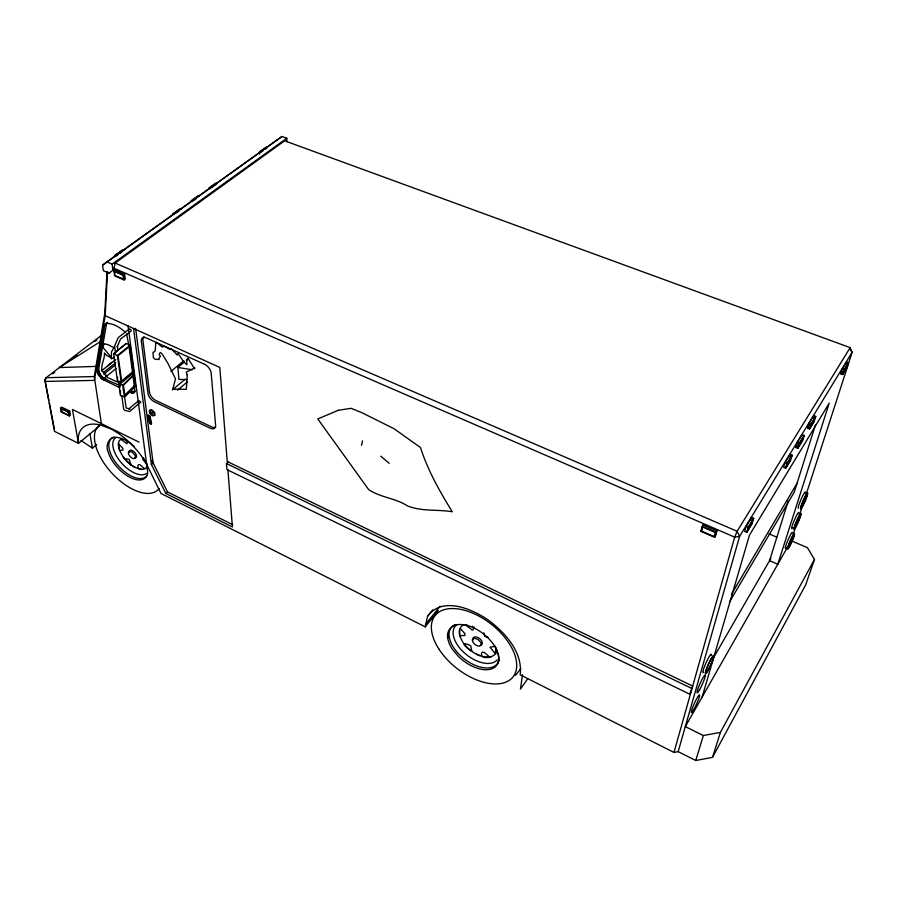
<?xml version="1.0" encoding="UTF-8"?>
<svg xmlns="http://www.w3.org/2000/svg" width="897" height="897" viewBox="0 0 897 897"><rect width="100%" height="100%" fill="white"/><g stroke="black" fill="none" stroke-linecap="round" stroke-linejoin="round"><path stroke-width="1.35" d="M127.419 440.696L126.903 443.768L121.521 439.743L122.026 438.936M101.552 335.287L46.106 377.704L44.872 379.79L54.482 431.334L78.488 443.376L99.545 425.963M117.529 381.147L113.538 353.822L126.298 343.484L130.121 345.166L133.788 372.423L121.308 382.862L117.529 381.147L117.608 377.245M850.064 349.46L850.165 347.632L284.629 140.795L115.13 263.068L113.784 269.582L108.963 273.125L103.357 270.681L102.561 265.187L106.934 261.89L281.983 136.49L286.816 138.25L286.928 141.67M101.641 425.447L94.275 376.549L104.792 313.109L107.001 271.78M107.55 271.567L105.173 315.666L94.387 380.384L44.85 381.438L46.106 377.704L94.275 376.549M139.057 442.131L72.433 409.447L78.488 443.376L78.23 437.523A49.301 24.802 47.5 0 1 100.363 424.976L110.073 428.575A49.301 24.802 47.5 0 1 146.211 463.413L160.989 493.451L425.245 626.857L427.544 616.329L432.769 609.814M522.514 674.667L520.439 689.12L527.582 678.894M119.918 387.762L102.123 379.139L98.356 374.957L97.179 371.829L104.669 325.499L107.36 322.303L105.039 324.322M120.276 385.979C113.257 381.561 99.332 379.936 98.67 369.261L106.62 323.122M483.618 634C489.84 639.045 495.323 645.392 497.88 653.094A29.758 16.785 38.1 0 1 488.024 669.655A29.758 16.785 38.1 0 1 458.759 656.817L452.469 649.372A29.758 16.785 38.1 0 1 447.715 637.958C446.336 631.466 451.213 624.962 457.885 624.637A29.758 16.785 38.1 0 1 470.331 626.465A29.758 16.785 38.1 0 1 483.618 634M361.513 445.361L362.489 440.842M700.849 531.327L703.024 524.868L716.86 530.867L715.492 535.98L714.64 537.337L700.849 531.327L703.024 524.868M496.86 650.067C497.835 657.994 477.372 661.067 482.104 652.175L484.223 652.354L489.616 656.996M714.64 537.337L716.86 530.867M228.163 461.944L226.448 463.558L226.93 469.591L689.737 694.188L692.686 686.07L227.244 461.495L219.799 367.411L105.173 315.666L104.792 313.109M427.544 616.329C442.288 595.989 471.811 608.783 488.417 620.119C505.303 632.934 522.895 651.984 520.204 674.802L673.972 752.426L734.688 537.157L737.11 531.271L850.165 347.632L852.15 352.274L806.605 493.058M673.972 752.426L678.166 751.641L739.599 536.384L852.15 352.274L850.76 350.402M753.256 519.285L748.367 527.313L747.179 531.394L752.067 523.366L753.682 518.331L751.596 517.446L746.147 526.348L744.678 531.461L746.764 532.358L752.191 523.433M746.764 532.358L748.244 527.257L753.682 518.331M750.856 519.991L751.596 517.446M702.149 697.025L749.477 535.105L829.22 403.134L777.789 564.247L769.559 560.659L788.284 500.75M785.234 462.392L783.698 467.46L785.705 468.279L790.605 460.217L792.152 455.149L790.145 454.342L785.234 462.392L787.241 463.211L792.152 455.149M678.166 751.641L695.758 760.51L703.326 735.529L720.414 732.378L814.476 559.403L807.412 547.663L791.176 540.734M785.705 468.279L787.241 463.211M789.382 456.876L790.145 454.342M795.852 447.525L797.399 442.468L802.165 434.675L804.138 435.449L802.58 440.505L797.837 448.309L795.852 447.525L797.209 445.293M797.837 448.309L799.395 443.253L804.138 435.449M799.474 443.365L798.229 447.412L802.501 440.393L803.746 436.346L799.474 443.365L797.399 442.468M807.625 428.217L809.195 423.171L813.803 415.636L815.754 416.387L814.173 421.422L809.576 428.979L807.625 428.217L809.599 424.976M809.576 428.979L811.146 423.945L815.754 416.387M813.018 418.148L813.803 415.636M815.496 424.718L794.305 492.027L729.766 601.573M695.758 760.51L712.51 757.36L720.414 732.378M840.781 373.836L842.373 368.858L846.577 361.984L848.45 362.68L846.846 367.658L842.664 374.542L840.781 373.836L842.171 371.549M473.975 627.216L473.145 629.761L472.293 630.109L465.599 624.951L466.821 624.671M842.664 374.542L844.268 369.564L848.45 362.68M845.77 364.474L846.577 361.984M793.284 534.231L795.863 526.259M800.158 512.983L803.589 502.354M814.476 559.403L805.73 584.754L712.51 757.36M142.847 458.199L143.083 459.926L147.388 464.534M787.028 548.022L685.308 726.604L703.326 735.529M712.891 658.813L770.927 558.293M689.737 694.188L691.015 691.991M114.244 347.139L111.441 351.938L111.295 358.935L114.334 357.23M731.604 593.993L797.063 483.281M790.515 460.105L786.097 467.371L787.331 463.312L791.748 456.057M809.969 428.104L814.106 421.298M846.79 367.512L843.034 373.701L844.312 369.71L848.08 363.52M811.224 424.068L815.362 417.273M425.391 624.592L440.124 606.159M425.245 626.857L438.229 610.599M515.472 675.329L520.821 668.646M150.135 423.619L151.503 423.586L150.135 423.619L149.07 421.142L147.983 414.986L149.474 415.703L151.055 424.068M120.658 439.182L122.216 438.353L119.48 440.461A19.229 9.889 47.6 0 0 118.583 446.459C121.218 457.47 130.67 468.111 142.309 469.322M147.03 467.012C144.742 470.286 135.615 471.06 138.317 464.713L139.786 464.657L144.182 468.301L143.666 469.075M135.055 385.968L134.348 385.699L124.201 395.678L124.907 395.947L135.055 385.968L133.619 375.372L132.913 375.114L134.886 391.014L133.754 392.808L129.964 392.527L131.478 391.294L135.256 391.563L133.754 392.808M121.723 395.543L123.719 409.279L124.593 410.277L129.583 411.555L140.795 402.069L138.811 400.567L128.753 408.931L130.02 409.01L126.219 408.023L122.799 385.172L134.023 374.24L132.038 373.5M133.619 375.372L123.394 385.34L124.907 395.947M120.669 381.853L118.796 383.669L120.523 395.577L124.504 397.079L135.626 386.125L134.023 374.24M133.563 328.481L151.402 464.489L165.844 493.44L167.526 491.904L232.828 524.756M107.573 366.043L111.744 362.343M151.402 464.489L153.118 462.964L135.638 328.392M177.651 390.105L187.238 381.976M172.381 389.982L185.118 379.207M81.033 440.562L92.402 448.108L96.674 444.531M121.106 381.438L132.487 371.93L128.966 345.995L129.65 346.298L133.148 372.233L121.779 381.741L118.045 355.739L129.65 346.298M170.901 371.448L183.829 360.695M186.912 379.566L178.94 379.431L177.875 367.456L184.277 362.119M186.419 360.347L188.561 358.565M131.411 393.032L132.913 391.798M132.7 393.133L134.202 391.888M121.308 382.862L117.384 355.526L130.121 345.166M126.298 343.484L113.538 353.822L117.384 355.526M69.316 415.95L70.415 415.064L69.697 411.073L61.635 407.103L60.525 407.989L61.265 411.981L69.316 415.95L68.598 411.958L60.525 407.989M68.598 411.958L69.697 411.073M103.592 380.014L105.117 378.792M100.699 377.951L102.224 376.74M102.123 379.139L103.648 377.929M61.265 411.981L62.375 411.095M105.341 377.132L116.307 368.398M104.175 374.677L103.794 372.177L115.691 362.747M99.421 376.527L100.946 375.316M105.936 376.673L105.364 372.917L115.085 365.202M97.594 373.354L99.119 372.154M101.428 370.887L115.657 359.607M98.356 374.957L99.881 373.746M97.134 370.472L98.67 369.261M97.179 371.829L98.704 370.618M52.598 373.881L54.795 372.188M71.435 359.45L76.985 355.201M94.746 341.6L96.966 339.896M104.669 325.499L106.25 324.299M281.983 136.49L102.561 265.187M124.066 279.954L125.288 279.045L124.627 274.045L115.164 269.941L113.93 270.838L114.625 275.839L124.066 279.954L123.394 274.942L113.93 270.838M101.933 370.405L102.527 369.979M123.394 274.942L124.627 274.045M113.784 269.582L112.966 270.176L112.125 264.133L106.934 261.89M108.963 273.125L109.782 272.531M112.125 264.133L286.816 138.25M215.785 183.078L208.777 188.09L210.133 188.617M259.682 154.116L259.569 151.739L266.05 147.108L267.362 147.59L265.198 149.137M115.982 255.062L121.151 251.362M173.031 214.204L178.57 210.246M192.418 200.323L197.811 196.454M211.266 186.823L215.471 183.818M259.917 151.985L262.832 149.9M117.888 254.748L115.87 256.194L114.48 255.589L122.519 249.837L123.909 250.431M119.895 253.313L122.9 251.149M176.081 213.026L179.254 210.75M196.409 198.461L192.294 201.41L190.938 200.861L198.136 195.714L199.482 196.252M211.131 187.899L216.132 184.322M263.045 150.685L260.881 152.232L259.569 151.739M100.699 341.432L59.37 367.557L96.551 366.391M473.19 638.586L474.165 638.26M105.768 323.503C112.719 322.763 120.478 327.618 125.513 332.473M491.399 656.593C480.086 658.891 469.153 650.975 462.83 642.207M152.042 413.898L152.737 413.842L151.828 412.25L151.245 413.136M152.737 415.356L154.99 415.176L154.654 412.497L152.064 409.996L149.81 410.176L150.158 412.867M149.351 416.186L150.046 416.13L151.503 423.586M495.447 646.288L489.997 647.219L495.099 653.442L496.22 647.847M474.356 638.26L477.866 639.348L480.803 642.476A5.169 2.938 38.1 0 1 476.475 645.436A5.169 2.938 38.1 0 1 473.089 638.63M177.875 367.456L192.115 369.721M488.159 637.487L484.672 636.287L483.797 632.845M102.83 343.473L107.696 344.549L114.424 347.924M842.373 368.858L844.268 369.564M122.799 385.172L118.796 383.669L119.009 381.079L119.806 386.517M809.195 423.171L811.146 423.945M181.362 209.248L180.005 208.698L172.605 213.979L173.973 214.54M769.021 533.827L776.735 537.135M746.147 526.348L748.244 527.257M115.13 263.068L737.11 531.271L739.599 536.384L734.688 537.157L113.571 268.068M702.16 526.214L716.008 532.224M476.542 654.182L479.794 655.617M132.487 371.93L133.148 372.233M119.806 383.086L107.573 377.536L102.045 370.831C100.576 364.731 105.039 359.125 104.411 353.059L106.586 355.369L111.946 358.251L103.884 348.585L102.594 345.637L103.906 344.538L102.998 343.618M103.794 372.177L105.364 372.917M226.448 463.558L691.408 688.279M165.844 493.44L232.424 526.999L227.905 469.86M132.655 466.003L135.223 467.483M104.254 377.996L106.62 379.397M389.208 463.312L380.709 456.181M123.326 457.022L125.378 459.6M462.269 641.243L459.993 636.5A21.853 12.423 38 0 1 464.478 624.525M151.896 460.531L167.526 491.904M126.612 334.133L128.921 345.726M44.872 379.79L48.819 400.253M49.346 402.988L54.336 428.901M89.98 433.868L92.402 448.108M115.567 352.958L114.581 346.085L118.169 337.664L129.224 329.087L130.401 329.233L131.31 330.645L130.693 331.363L120.501 339.055L117.171 346.847L117.384 346.22L117.978 350.346M123.259 389.051L123.64 391.697M128.069 325.992L146.66 464.354M447.603 634.538L447.726 637.958M120.4 390.599L120.523 395.577M703.607 672.189A10.035 1.211 -65.7 0 1 706.152 662.591A10.035 1.211 -65.7 0 1 711.299 655.393M134.281 446.583A26.181 13.365 47.5 0 0 117.821 437.523C109.12 435.292 104.859 445.517 108.279 452.335A26.181 13.365 47.5 0 0 130.211 477.484A26.181 13.365 47.5 0 0 147.691 472.013L146.805 465.487A26.181 13.365 47.5 0 0 143.554 458.075M159.105 488.484A43.628 22.279 47.5 0 1 112.775 474.076A43.628 22.279 47.5 0 1 99.197 425.335M147.063 475.533A25.766 13.163 47.5 0 1 118.101 465.465A25.766 13.163 47.5 0 1 113.773 437.153M146.503 473.481A23.681 12.154 47.5 0 1 121.342 462.785A23.681 12.154 47.5 0 1 115.522 437.736M129.224 452.245A4.788 2.456 47.6 0 1 131.971 450.417A4.788 2.456 47.6 0 1 136.344 455.048A4.788 2.456 47.6 0 1 134.595 457.918M497.891 653.094A29.758 16.785 38.1 0 1 497.88 663.275M499.158 659.665A29.287 16.55 38.1 0 1 463.884 658.622A29.287 16.55 38.1 0 1 454.925 624.738M473.571 628.124A21.629 12.513 37.9 0 1 472.427 626.218M497.241 659.822A26.91 15.26 38.1 0 1 464.926 653.375A26.91 15.26 38.1 0 1 456.943 624.615M473.145 639.998A5.438 3.095 37.9 0 1 475.87 636.915A5.438 3.095 37.9 0 1 481.767 641.097A5.438 3.095 37.9 0 1 480.377 645.145M792.589 527.66A8.746 0.919 -66.4 0 1 792.387 525.182A8.746 0.919 -66.4 0 1 796.928 514.878A8.746 0.919 -66.4 0 1 798.666 513.835M786.243 547.405A8.622 0.897 -66.3 0 1 787.6 540.958A8.622 0.897 -66.3 0 1 792.387 532.885M798.588 507.994A8.88 0.953 -66.5 0 1 801.57 498.227A8.88 0.953 -66.5 0 1 805.282 493.305M144.103 336.633A7.748 4.317 49.9 0 0 142.903 340.075L149.485 392.247A7.468 4.059 48.6 0 0 155.91 400.522L211.569 426.86A7.58 4.238 47.3 0 0 215.661 427.23M187.26 375.17L186.352 389.343L172.751 389.208L175.52 378.893L168.176 363.823L162.693 354.775L160.742 352.644L159.879 352.891L159.139 354.45L160.406 356.277L158.825 358.553L159.128 359.551L155.08 359.237L153.409 357.836L152.983 352.319L154.699 351.613L155.259 350.391L155.753 342.957L156.639 343.147L156.571 342.306L162.2 347.083L164.51 346.287L169.791 349.471L170.979 348.585L177.281 355.089L177.528 353.564L178.436 353.967L183.638 361.67L186.823 364.765L186.856 360.011L187.484 358.239L188.404 358.867L194.649 368.914L194.727 367.893L186.228 372.12L187.26 375.17M118.46 443.656L119.525 450.686L123.012 449.969L122.754 448.242L118.46 443.656M459.78 629.616L459.668 635.648L464.848 635.513L465.005 633.798L460.766 628.954L459.78 629.616M702.71 527.021L701.667 531.114L714.079 536.518L715.178 532.437L702.71 527.021M131.141 464.971L124.167 458.502L129.112 459.331L131.141 464.971M128.899 451.505L128.607 451.796A4.552 2.343 47.5 0 0 132.33 458.221A4.552 2.343 47.5 0 0 134.673 454.824L132.027 452.021L128.899 451.505M471.822 651.289C467.741 649.17 457.246 639.583 470.734 645.694L471.822 651.289M338.315 410.288L317.785 418.944L368.723 489.695C380.956 497.7 395.499 498.082 407.563 505.953C422.038 511.727 437.579 509.227 452.256 511.761C439.732 491.377 427.791 470.488 420.514 447.547L394.075 428.744L361.558 412.542L351.086 408.314L338.315 410.288M151.593 410.389L149.339 410.579L149.687 413.259L152.277 415.76L154.531 415.58L154.194 412.889L151.593 410.389M122.99 275.233L114.468 271.544L115.029 275.547L123.528 279.247L122.99 275.233M204.438 364.227L146.525 338.012A7.759 4.317 49.9 0 0 141.334 341.308L147.983 393.491A7.468 4.059 48.6 0 0 154.419 401.778L210.111 428.161A7.58 4.238 47.3 0 0 215.616 425.425L211.176 373.074A7.871 4.519 48.6 0 0 204.438 364.227M68.262 412.16L60.996 408.584L61.59 411.779L68.845 415.356L68.262 412.16M699.425 689.995A9.889 1.177 -65.6 0 0 705.39 675.116A9.889 1.177 -65.6 0 0 698.752 686.631A9.889 1.177 -65.6 0 0 699.425 689.995M693.762 709.605A9.744 1.132 -65.5 0 0 699.626 695.029A9.744 1.132 -65.5 0 0 693.033 706.522A9.744 1.132 -65.5 0 0 693.762 709.605M707.733 670.911A10.046 1.2 -65.7 0 0 713.844 655.707A10.046 1.2 -65.7 0 0 707.15 667.267A10.046 1.2 -65.7 0 0 707.733 670.911M707.856 670.485A9.374 1.11 -65.7 0 0 713.552 656.312A9.374 1.11 -65.7 0 0 707.307 667.099A9.374 1.11 -65.7 0 0 707.856 670.485M438.7 648.733A49.604 28.009 38.1 0 0 512.445 677.583A49.604 28.009 38.1 0 0 470.925 612.404A49.604 28.009 38.1 0 0 438.7 648.733M796.413 525.62A8.163 0.852 -66.4 0 0 800.752 513.936A8.163 0.852 -66.4 0 0 795.235 524.644A8.163 0.852 -66.4 0 0 796.413 525.62M796.334 525.922A8.746 0.908 -66.4 0 0 800.987 513.398A8.746 0.908 -66.4 0 0 795.067 524.88A8.746 0.908 -66.4 0 0 796.334 525.922M790.01 545.376A8.039 0.83 -66.3 0 0 794.26 533.95A8.039 0.83 -66.3 0 0 788.788 544.602A8.039 0.83 -66.3 0 0 790.01 545.376M789.943 545.668A8.622 0.886 -66.3 0 0 794.495 533.412A8.622 0.886 -66.3 0 0 788.631 544.838A8.622 0.886 -66.3 0 0 789.943 545.668M802.905 505.616A8.892 0.942 -66.5 0 0 807.67 492.789A8.892 0.942 -66.5 0 0 801.705 504.327A8.892 0.942 -66.5 0 0 802.905 505.616M802.994 505.291A8.286 0.875 -66.5 0 0 807.435 493.328A8.286 0.875 -66.5 0 0 801.862 504.103A8.286 0.875 -66.5 0 0 802.994 505.291"/></g></svg>
